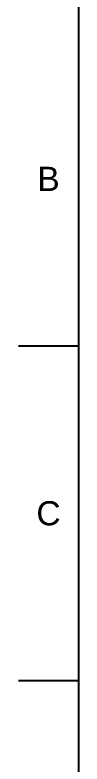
# Model space of a CAD drawing. Header units: millimetres. Extents: x 601 to 1195, y -13 to 407.
# Drawn here: x 601.1 to 615.2, y 138.1 to 313.4 of the extents above; entities that cross this region are included whole.
import ezdxf

# ---------------------------------------------------------------- set-up
doc = ezdxf.new("R2010")
doc.units = ezdxf.units.MM
doc.header["$LTSCALE"] = 0.1
doc.styles.get("Standard").update_dxf_attribs({"font": 'arial.ttf'})

msp = doc.modelspace()

# ---------------------------------------------------------------- linework, layer by layer
for p, q in [((615.21, 392.586), (615.21, 0.869)), ((615.21, 235.899), (601.069, 235.899)), ((615.21, 157.556), (601.069, 157.556))]:
    msp.add_line(p, q)

# ---------------------------------------------------------------- texts
at = {"char_height": 5.657, "attachment_point": 5}
for s, insert in [('B', (608.14, 275.071)), ('C', (608.14, 196.728))]:
    msp.add_mtext_dynamic_manual_height_columns(s, width=10, gutter_width=12.5, heights=[0], dxfattribs=dict(at, insert=insert))

doc.saveas('drawing.dxf')
